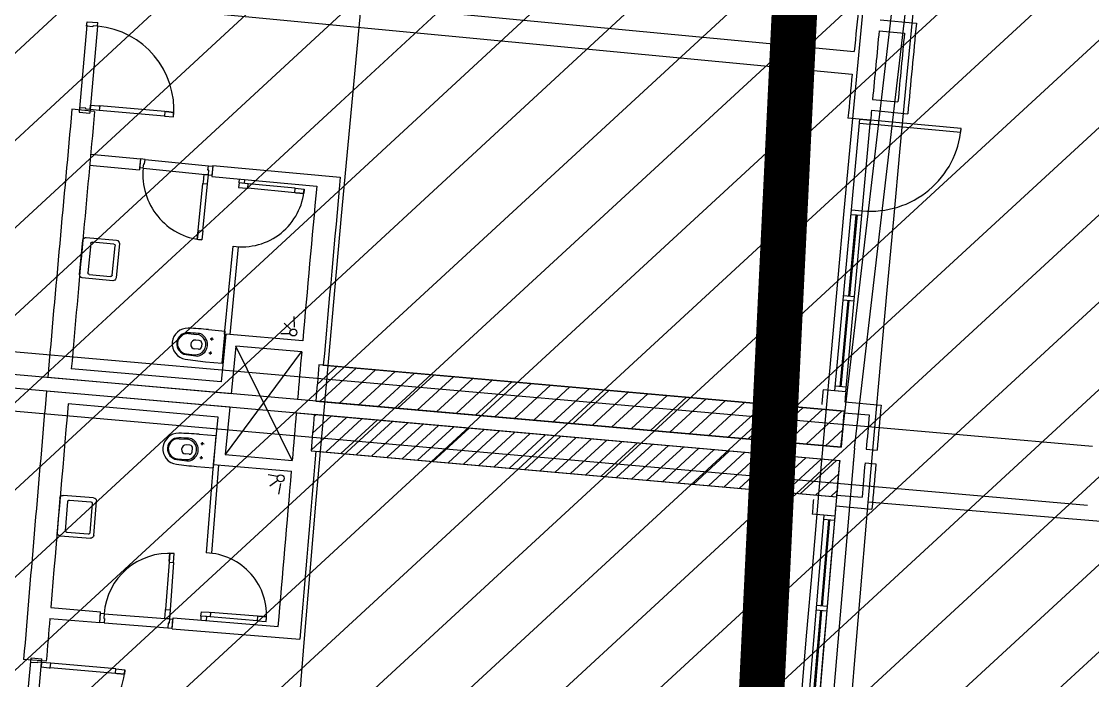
# Model space of a CAD drawing. Extents: x -678889171 to 586587, y -792238163 to 335485.
# Drawn here: x -678771950 to -678760169, y -791996453 to -791989199 of the extents above; entities that cross this region are included whole.
import ezdxf
from ezdxf.enums import TextEntityAlignment as Align

# ---------------------------------------------------------------- set-up
doc = ezdxf.new("R2010")
doc.units = 0
doc.header["$MEASUREMENT"] = 0
for name, color, linetype in [('A-FLOR-PATT', 252, 'Continuous'), ('A-SITE-PATT', 252, 'Continuous'), ('A-WALL', 252, 'Continuous')]:
    doc.layers.add(name, color=color, linetype=linetype)
for name, color, linetype, lineweight in [('BASEMENT3 LAYOUT$0$A-TABL-TEXT', 252, 'Continuous', 30), ('BASEMENT3 LAYOUT$0$HATCH11', 252, 'Continuous', 15), ('BASEMENT3 LAYOUT$0$HATCH2', 252, 'Continuous', 15), ('BASEMENT3 LAYOUT$0$HATCH7', 252, 'Continuous', 15)]:
    doc.layers.add(name, color=color, linetype=linetype, lineweight=lineweight)
doc.styles.add('Ground floor Towers$0$$Bas01-Rname$0$EN-SC', font='swissc.ttf')
doc.styles.add('Ground floor Towers$0$$Bas01-Rname$0$EN-SCL', font='swisscl.ttf')
doc.styles.add('Ground floor Towers$0$04-Ground Floor$0$V2-lower ground$0$LEVEL  FOR LICENSE LOWER GR$0$$LG- LEVEL$0$AR-SR', font='sarb.shx')

# ---------------------------------------------------------------- blocks, each defined once
blk = doc.blocks.new('A$C61C61320')
at = {"layer": 'BASEMENT3 LAYOUT$0$HATCH11'}
h = blk.add_hatch(dxfattribs=at)
h.set_pattern_fill('JIS_WOOD', color=256, scale=1000, style=0)
h.set_pattern_definition([(45, (-55979.95959305647, -92778.05480168064), (-499.9999991609842, 499.9999991609843), [])])
edge = h.paths.add_edge_path()
edge.add_line((-21467.74319023453, -134455.7384705361), (-52625.22989511769, -137297.8907696561))
edge.add_arc((469730.797268165, -78930.5305383486), 525606.8567419754, 175.7647423383216, 186.3757064635938, ccw=False)
edge.add_arc((-39265.1562679424, -44102.43736154633), 15691.08979022459, 0.9729785529091828, 165.2727067888424, ccw=False)
edge.add_arc((542230.0773749191, -76004.92878418005), 566720.1514529854, 176.7459500062832, 185.9199427217102)
at = {"layer": 'BASEMENT3 LAYOUT$0$HATCH2'}
h = blk.add_hatch(dxfattribs=at)
h.set_pattern_fill('JIS_WOOD', color=256, scale=1000, style=0)
h.set_pattern_definition([(45, (-845211.5632561638, -471074.8112416068), (-499.9999991609842, 499.9999991609843), [])])
edge = h.paths.add_edge_path()
edge.add_line((-87728.88771757309, -14436.92520058164), (11085.99286301623, -14077.61977391216))
edge.add_line((11085.9928630162, -14077.61977391216), (11086.00013759563, -61296.12011963065))
edge.add_line((11086.00013759569, -61296.12011963065), (-23868.16462742418, -60220.57708285929))
edge.add_line((-23868.16462742421, -60220.57708285929), (-23388.15647815715, -47455.2645226442))
edge.add_arc((-38984.06513334403, -44366.02445463254), 15898.9235792472, 348.7958745272753, 525.9866040010601)
edge.add_line((-54409.82303213701, -40516.12001080933), (-55179.78612954497, -49076.3717473704))
edge.add_line((-55179.78612954495, -49076.3717473704), (-87616.00626249687, -47227.09333388295))
edge.add_line((-87616.00626249681, -47227.09333388295), (-87728.88771757303, -14436.92520058164))
at = {"layer": 'BASEMENT3 LAYOUT$0$HATCH7'}
h = blk.add_hatch(dxfattribs=at)
h.set_pattern_fill('JIS_WOOD', color=256, scale=1000, style=0)
h.set_pattern_definition([(45, (-95575.72641586163, -175160.5677797335), (-499.9999991609842, 499.9999991609843), [])])
edge = h.paths.add_edge_path()
edge.add_line((-93671.42387769371, -154054.9431899884), (-93352.28011348587, -174711.9075518902))
edge.add_line((-93352.28011348587, -174711.9075518902), (-49398.28305342048, -174321.9428492732))
edge.add_arc((-49194.7644366367, -173977.2776182104), 400.2673467584944, 239.4389137010584, 436.7722825904112)
edge.add_line((-49103.17453308101, -173587.6300358392), (-49353.17453308101, -169321.0603725039))
edge.add_arc((765187.6152318742, -69570.4512780355), 820625.9088071947, 178.5717505264322, 186.9818142228341, ccw=False)
edge.add_line((-55183.34322072996, -49116.28952082794), (-86992.42594180122, -47875.38068783496))
edge.add_line((-86992.42594180116, -47875.38068783496), (-86999.8191618316, -136404.81269691))
edge.add_line((-86999.81916183163, -136404.81269691), (-87007.19406194473, -152784.6622732603))
edge.add_line((-87007.19406194473, -152784.6622732603), (-93671.42387769371, -154054.9431899884))
at = {"layer": 'BASEMENT3 LAYOUT$0$A-TABL-TEXT', "const_width": 500}
blk.add_lwpolyline([(-93352.28011348587, -174516.9252005816), (-47927.38834524783, -174323.9099120742, -0.04910831258971037), (-55178.17453308101, -49001.92520058164), (-88972.05165299936, -47526.12244615683)], format="xyb", dxfattribs=at)
blk = doc.blocks.new('2')
at = {"layer": 'BASEMENT3 LAYOUT$0$A-TABL-TEXT', "const_width": 500}
blk.add_lwpolyline([(24568.57618810749, 57680.4355040497), (69993.46795634553, 57873.45079255712, -0.04910831258971037), (62742.68176851235, 183195.4355040497), (28948.804648594, 184671.2382584745)], format="xyb", dxfattribs=at)
blk = doc.blocks.new('GR')
at = {"layer": 'A-FLOR-PATT'}
for p, q in [((33329.62193897789, 191745.0178004838), (33975, 200250)), ((33480, 191740), (34125, 200245)), ((25057.02436910965, 196550.3394093728), (33301.24392055778, 196101.6141758999)), ((33571.36432995694, 196462.3221076402), (33970.77780679718, 196440.6660255615)), ((25043.43721194346, 196300.7089041052), (33287.65676339159, 195851.9836706324)), ((33564.77956273651, 196342.5028746361), (33844.36895541032, 196327.3436194102)), ((24854.34033121206, 196047.5424456056), (24811.01415236193, 195128.5632063266)), ((24853.8693944855, 196037.5535408308), (24856.22407811866, 196087.4980647046)), ((24923.7917279088, 196034.2569837444), (24853.8693944855, 196037.5535408308)), ((24856.22407811866, 196087.4980647046), (24976.09093541581, 196081.8468239851)), ((24924.26266463543, 196044.2458885191), (24923.7917279088, 196034.2569837444)), ((24974.20718850928, 196041.891204886), (24924.26266463543, 196044.2458885191)), ((24974.20718850928, 196041.891204886), (24930.88100965916, 195122.9119656071)), ((24974.20718850928, 196041.891204886), (24976.09093541581, 196081.8468239851)), ((33523.63302110764, 195583.6175327616), (33803.22241378156, 195568.4582775357)), ((33517.22414360323, 195463.7887630684), (33916.63762044325, 195442.1326809897)), ((33239.60272881528, 192362.8576882508), (33391.47064027047, 195359.0112453086)), ((33511.31678255356, 195352.9365288486), (33261.63655184268, 195365.5924963624)), ((33359.44887109753, 192356.7829717926), (33511.31678255265, 195352.9365288504)), ((33391.47064027047, 195359.0112453086), (33511.31678255267, 195352.9365288505)), ((33511.3135588444, 195352.9366881963), (33509.3387947466, 195312.9854641005)), ((34510.09416765872, 195303.5675848768), (33511.3135588444, 195352.9366881963)), ((33389.42913426701, 195317.8070503148), (33509.27527654927, 195311.7323338567)), ((33509.3387947466, 195312.9854641005), (34508.11940356095, 195263.6163607809)), ((34508.11940356095, 195263.6163607809), (34510.09416765872, 195303.5675848768)), ((24979.9658011843, 195102.5699415038), (24730.39650907373, 195117.3473429775)), ((24811.48508908863, 195138.5521111014), (24809.13040545547, 195088.6075872275)), ((24809.13040545547, 195088.6075872275), (24928.99726275263, 195082.956346508)), ((24881.40742251193, 195135.255554015), (24811.48508908863, 195138.5521111014)), ((24880.9364857853, 195125.2666492402), (24881.40742251193, 195135.255554015)), ((24930.88100965916, 195122.9119656071), (24880.9364857853, 195125.2666492402)), ((24930.88100965916, 195122.9119656071), (24928.99726275263, 195082.956346508)), ((24930.88100965916, 195122.9119656071), (24933.23569329232, 195172.8564894809)), ((25030.77005740687, 195118.2025983407), (24930.88100965916, 195122.9119656071)), ((24933.23569329232, 195172.8564894809), (25020.13916483282, 195168.7593399592)), ((25020.13916483282, 195168.7593399592), (25033.12474104002, 195168.1471222146)), ((25033.12474104002, 195168.1471222146), (25030.77005740687, 195118.2025983407)), ((25749.97120119039, 195084.2951540232), (25030.77005740687, 195118.2025983407)), ((25752.32588482355, 195134.2396778971), (25033.12474104002, 195168.1471222146)), ((25752.32588482355, 195134.2396778971), (25749.97120119039, 195084.2951540232)), ((25749.97120119039, 195084.2951540232), (25849.8602489381, 195079.5857867569)), ((25852.21493257126, 195129.5303106308), (25752.32588482355, 195134.2396778971)), ((25852.21493257126, 195129.5303106308), (25765.31146103075, 195133.6274601525)), ((25765.31146103075, 195133.6274601525), (25852.21493257126, 195129.5303106308)), ((25849.8602489381, 195079.5857867569), (25852.21493257126, 195129.5303106308)), ((24955.60112482891, 194630.7450867764, -6.574195595121094e-08), (25505.20913383761, 194602.5729379634, -6.574195595121094e-08)), ((24949.47109895642, 194510.901760092, -6.574195595121094e-08), (25498.97882792717, 194482.7347514954, -6.574195595121094e-08)), ((25505.20913383761, 194602.5729379633, -6.574195595121094e-08), (25498.97882792717, 194482.7347514954, -6.574195595121094e-08)), ((25505.53143918108, 194602.5564170358, -1.314839119024219e-07), (25499.58917011627, 194502.7331259742, -1.314839119024219e-07)), ((25539.51848654088, 194500.3562183483, -1.314839119024219e-07), (25499.58917011627, 194502.7331259742, -1.314839119024219e-07)), ((25555.44308471185, 194599.5852825034, -1.314839119024219e-07), (25505.53143918108, 194602.5564170358, -1.314839119024219e-07)), ((25539.51848654088, 194500.3562183483, -1.314839119024219e-07), (25542.48962107328, 194550.2678638791, -1.314839119024219e-07)), ((25539.51848654088, 194500.3562183483, -1.314839119024219e-07), (26258.24618218384, 194457.5718810818, -1.314839119024219e-07)), ((25542.48962107328, 194550.2678638791, -1.314839119024219e-07), (25552.47195017944, 194549.6736369726, -1.314839119024219e-07)), ((25552.47195017944, 194549.6736369726, -1.314839119024219e-07), (25555.44308471185, 194599.5852825034, -1.314839119024219e-07)), ((25555.44308471183, 194599.5852825034, -1.314839119024219e-07), (26254.20612214248, 194557.9893990497, -1.314839119024219e-07)), ((26251.23498761008, 194508.077753519, -1.314839119024219e-07), (26254.20612214248, 194557.9893990497, -1.314839119024219e-07)), ((26261.21731671624, 194507.4835266125, -1.314839119024219e-07), (26251.23498761008, 194508.077753519, -1.314839119024219e-07)), ((26254.20612214248, 194557.9893990497, -1.314839119024219e-07), (26304.11776767325, 194555.0182645173, -1.314839119024219e-07)), ((26258.24618218383, 194457.5718810818, -1.314839119024219e-07), (26261.21731671624, 194507.4835266125, -1.314839119024219e-07)), ((26304.16043400764, 194561.6197958078, -6.574195595121094e-08), (26297.9301280972, 194441.7816093398, -6.574195595121094e-08)), ((26304.11776767325, 194555.0182645173, -1.314839119024219e-07), (26298.17549860845, 194455.1949734558, -1.314839119024219e-07)), ((26304.16043400764, 194561.6197958078, -6.574195595121094e-08), (27709.52940489454, 194489.5825199018, -6.574195595121094e-08)), ((26208.33453665307, 194460.5430156142, -1.314839119024219e-07), (26203.1647625667, 194373.6967523906, -1.314839119024219e-07)), ((26258.24618218384, 194457.5718810818, -1.314839119024219e-07), (26208.33453665307, 194460.5430156142, -1.314839119024219e-07)), ((26252.30391311903, 194357.7485900202, -1.314839119024219e-07), (26258.24618218384, 194457.5718810818, -1.314839119024219e-07)), ((26258.24618218383, 194457.5718810818, -1.314839119024219e-07), (26298.17549860845, 194455.1949734558, -1.314839119024219e-07)), ((26297.9301280972, 194441.7816093398, -6.574195595121094e-08), (27454.28581290604, 194382.5084111708, -6.574195595121094e-08)), ((26599.46622735496, 194383.2436716821), (26596.74233938679, 194333.3179224705)), ((26599.46622735494, 194383.2436716821), (26601.81015255769, 194426.2051382366)), ((26699.31772577808, 194377.7958957458), (26599.46622735496, 194383.2436716821)), ((26659.37712640906, 194379.9750061203), (26599.46622735494, 194383.2436716821)), ((26659.37712640906, 194379.9750061203), (26661.73180864365, 194423.1336367579)), ((26696.59383780991, 194327.8701465342), (26699.31772577808, 194377.7958957458)), ((27218.54551757823, 194349.4674608769), (26699.31772577808, 194377.7958957458)), ((26171.49246845129, 193841.6386110327, -1.314839119024219e-07), (26202.39226758827, 194360.7197245526, -1.314839119024219e-07)), ((26203.1647625667, 194373.6967523906, -1.314839119024219e-07), (26202.39226758827, 194360.7197245526, -1.314839119024219e-07)), ((26202.39226758827, 194360.7197245526, -1.314839119024219e-07), (26252.30391311903, 194357.7485900202, -1.314839119024219e-07)), ((26221.40411398205, 193838.6674765003, -1.314839119024219e-07), (26252.30391311903, 194357.7485900202, -1.314839119024219e-07)), ((26596.74233938679, 194333.3179224705), (26683.6131430149, 194328.578357406)), ((26683.6131430149, 194328.578357406), (26696.59383780991, 194327.8701465342)), ((27215.82162961006, 194299.5417116654), (26696.59383780991, 194327.8701465342)), ((27215.82162961006, 194299.5417116654), (27218.54551757823, 194349.4674608769)), ((27315.67312803316, 194294.0939357291), (27215.82162961006, 194299.5417116654)), ((27218.54551757823, 194349.4674608769), (27318.39701600133, 194344.0196849406)), ((27315.67312803316, 194294.0939357291), (27228.80232440506, 194298.8335007937)), ((27228.80232440506, 194298.8335007937), (27315.67312803316, 194294.0939357291)), ((27318.39701600133, 194344.0196849406), (27315.67312803316, 194294.0939357291)), ((33338.31687126138, 194310.3575003384), (33458.16301354358, 194304.2827838802)), ((33340.84800311898, 194360.293392956), (33460.69414540116, 194354.2186764979)), ((33392.11939677806, 194307.630378038), (33346.55902334039, 193408.7843108985)), ((33404.10401100623, 194307.0229063921), (33358.54363756843, 193408.1768392478)), ((26165.5501993865, 193741.8153199712, -1.314839119024219e-07), (26171.4924684513, 193841.6386110327, -1.314839119024219e-07)), ((26165.5501993865, 193741.8153199712, -1.314839119024219e-07), (26170.71997347287, 193828.6615831947, -1.314839119024219e-07)), ((26170.71997347287, 193828.6615831947, -1.314839119024219e-07), (26165.5501993865, 193741.8153199712, -1.314839119024219e-07)), ((26171.4924684513, 193841.6386110327, -1.314839119024219e-07), (26221.40411398206, 193838.6674765003, -1.314839119024219e-07)), ((26221.40411398206, 193838.6674765003, -1.314839119024219e-07), (26215.46184491726, 193738.8441854388, -1.314839119024219e-07)), ((36095, 191865), (-3245.017519932822, 193716.6168691274)), ((26215.46184491726, 193738.8441854388, -1.314839119024219e-07), (26165.5501993865, 193741.8153199712, -1.314839119024219e-07)), ((26508.38710517266, 192713.8675939565), (26561.31851403011, 193684.0397430673)), ((26568.29800422655, 192710.5989283946), (26621.22941308399, 193680.7710775055)), ((33410.07150865551, 193355.5008240754), (33290.2253663758, 193361.5755405826)), ((33412.60264053349, 193405.436716692), (33292.75649825378, 193411.5114331993)), ((33295.93638618866, 192410.0664585459), (33344.0278914828, 193358.8484182808)), ((33307.92100041663, 192409.4589868952), (33356.01250571079, 193358.2409466302)), ((33329.62193897789, 191745.0178004838), (4870, 193085)), ((36065, 191215), (-3277.776189932949, 193066.5320685544)), ((33323.23213061399, 191595.0832523274), (4870, 192935)), ((27228.03708732092, 192799.080662155), (27158.1652248976, 192862.2715352392)), ((27271.32571550028, 192819.5201859697), (27264.71898798958, 192936.9356418967)), ((26330.34078807517, 192756.2195472151), (26514.29906025682, 192745.9779408036)), ((26494.56551586893, 192391.5268338426), (26514.29906025682, 192745.9779408036)), ((27228.35462202677, 192746.7914182216), (27123.98101320678, 192740.9185287683)), ((26112.15858920161, 192702.5519794577), (26200.54577940255, 192698.1106516435)), ((26232.26570004049, 192633.5816712338), (26193.2400502547, 192635.7543669235)), ((26351.48383832683, 192654.8875817754), (26386.42972211172, 192652.9420210611)), ((26369.92956057642, 192671.3877433107), (26367.98399986212, 192636.4418595258)), ((26521.6664599223, 192713.109866458), (26492.04635847681, 192186.7667924747)), ((27369.92657299755, 192673.2121860625), (26521.6664599223, 192713.109866458)), ((26226.75142510167, 192534.5350520492), (26187.72577531588, 192536.7077477389)), ((26260.55169124385, 192601.9604330916), (26258.37266324383, 192562.8210432525)), ((26342.86778373493, 192500.1272392995), (26377.81366751982, 192498.1816785852)), ((26361.31350598452, 192516.6274008348), (26359.36794527022, 192481.6815170499)), ((27355.37541247547, 192553.7639332975), (26567.36986674116, 191389.5009308848)), ((26634.79638275216, 192587.656169163), (26605.17628949636, 192061.3132407083)), ((27308.34011759384, 191354.6495995591), (26634.79638275216, 192587.656169163)), ((27364.27394985436, 192553.3453930469), (26634.79638275216, 192587.656169163)), ((26099.73065642665, 192479.3232252748), (26188.06462078992, 192473.9258625634)), ((26310.60724368727, 192401.7684402541), (26494.56551586893, 192391.5268338426)), ((27548.11941019635, 192201.8440133621, -6.574195595121094e-08), (27753.8745344721, 192407.5991376379, -6.574195595121094e-08)), ((33351.91167631795, 192144.4328764755, -6.574195595121094e-08), (27558.35525841013, 192416.7905873483, -6.574195595121094e-08)), ((27585.96512314436, 192015.1833232834, -6.574195595121094e-08), (27968.30066786319, 192397.5188680023, -6.574195595121094e-08)), ((27606.73493530496, 192414.5162368283, -6.574195595121094e-08), (33351.91167631792, 192144.4328764755, -6.574195595121094e-08)), ((27800.38653753162, 192005.098334644, -6.574195595121094e-08), (28182.72680125429, 192387.4385983666, -6.574195595121094e-08)), ((28014.80795191886, 191995.0133460044, -6.574195595121094e-08), (28397.15293464542, 192377.358328731, -6.574195595121094e-08)), ((33361.98000297304, 192406.7188643602), (33242.13386069333, 192412.7935808674)), ((24589.23507183367, 192276.2626586566, -6.574195595121094e-08), (24589.21025169893, 192276.2638260343, -6.574195595121094e-08)), ((26492.04635847681, 192186.7667924747, -6.574195595121094e-08), (24838.95902273216, 192264.5172683234, -6.574195595121094e-08)), ((28229.2293663061, 191984.928357365, -6.574195595121094e-08), (28611.57906803652, 192367.2780590954, -6.574195595121094e-08)), ((28443.65078069334, 191974.8433687255, -6.574195595121094e-08), (28826.00520142764, 192357.1977894598, -6.574195595121094e-08)), ((28658.07219508057, 191964.758380086, -6.574195595121094e-08), (29040.43133481874, 192347.1175198242, -6.574195595121094e-08)), ((28872.49360946781, 191954.6733914465, -6.574195595121094e-08), (29254.85746820984, 192337.0372501885, -6.574195595121094e-08)), ((29086.91502385508, 191944.588402807, -6.574195595121094e-08), (29469.28360160097, 192326.9569805529, -6.574195595121094e-08)), ((29301.33643824229, 191934.5034141675, -6.574195595121094e-08), (29683.70973499207, 192316.8767109173, -6.574195595121094e-08)), ((29515.75785262955, 191924.418425528, -6.574195595121094e-08), (29898.13586838316, 192306.7964412817, -6.574195595121094e-08)), ((29730.17926701679, 191914.3334368886, -6.574195595121094e-08), (30112.56200177423, 192296.716171646, -6.574195595121094e-08)), ((29944.60068140403, 191904.2484482491, -6.574195595121094e-08), (30326.98813516536, 192286.6359020104, -6.574195595121094e-08)), ((30159.02209579128, 191894.1634596096, -6.574195595121094e-08), (30541.41426855647, 192276.5556323748, -6.574195595121094e-08)), ((30373.44351017851, 191884.0784709701, -6.574195595121094e-08), (30755.84040194759, 192266.4753627392, -6.574195595121094e-08)), ((33359.44564758893, 192356.7831351846), (33109.76541687781, 192369.4391026983)), ((33359.44887109504, 192356.7829717435), (33239.60272881528, 192362.8576882508)), ((26605.17628949636, 192061.3132407083, -6.574195595121094e-08), (24583.57246460269, 192156.3963352094, -6.574195595121094e-08)), ((30587.86492456577, 191873.9934823306, -6.574195595121094e-08), (30970.26653533868, 192256.3950931035, -6.574195595121094e-08)), ((30802.28633895298, 191863.9084936911, -6.574195595121094e-08), (31184.69266872978, 192246.3148234679, -6.574195595121094e-08)), ((31016.70775334025, 191853.8235050516, -6.574195595121094e-08), (31399.11880212091, 192236.2345538323, -6.574195595121094e-08)), ((31231.12916772747, 191843.7385164122, -6.574195595121094e-08), (31613.54493551199, 192226.1542841967, -6.574195595121094e-08)), ((31445.55058211472, 191833.6535277727, -6.574195595121094e-08), (31827.97106890311, 192216.074014561, -6.574195595121094e-08)), ((31659.97199650198, 191823.5685391332, -6.574195595121094e-08), (32042.39720229422, 192205.9937449254, -6.574195595121094e-08)), ((31874.39341088917, 191813.4835504937, -6.574195595121094e-08), (32256.82333568533, 192195.9134752898, -6.574195595121094e-08)), ((32088.81482527644, 191803.3985618542, -6.574195595121094e-08), (32471.24946907643, 192185.8332056542, -6.574195595121094e-08)), ((32303.23623966369, 191793.3135732147, -6.574195595121094e-08), (32685.67560246751, 192175.7529360185, -6.574195595121094e-08)), ((32517.65765405091, 191783.2285845752, -6.574195595121094e-08), (32900.10173585865, 192165.6726663829, -6.574195595121094e-08)), ((32732.07906843816, 191773.1435959357, -6.574195595121094e-08), (33114.52786924974, 192155.5923967473, -6.574195595121094e-08)), ((32946.50048282536, 191763.0586072962, -6.574195595121094e-08), (33328.95400264088, 192145.5121271117, -6.574195595121094e-08)), ((33351.91167631792, 192144.4328764755, -6.574195595121094e-08), (33333.11905270943, 191744.8745746973, -6.574195595121094e-08)), ((33354.11121745198, 192245.8517202081), (33753.66970411083, 192227.0590879007)), ((33333.11905270943, 191744.8745746973, -6.574195595121094e-08), (27338.04407366482, 192026.8439070433, -6.574195595121094e-08)), ((33348.37045752571, 192125.9890725552), (33628.0613500441, 192112.8342322044)), ((26598.15483423792, 191912.0209916957, -6.574195595121094e-08), (24576.55065212469, 192007.0964908894, -6.574195595121094e-08)), ((26596.827211435, 191912.9518510678), (26567.36986674116, 191389.5009308848)), ((27539.34033300428, 192017.3762403255, -6.574195595121094e-08), (33332.93576777846, 191744.8831952283, -6.574195595121094e-08)), ((33160.92189721263, 191752.9736186567, -6.574195595121094e-08), (33339.71360970181, 191931.7653311459, -6.574195595121094e-08)), ((24570.93813551814, 191887.2278115993, -6.574195595121094e-08), (24570.91331537902, 191887.2289788837, -6.574195595121094e-08)), ((26473.74975839007, 191797.7390944129, -6.574195595121094e-08), (24820.66213054313, 191875.4833594965, -6.574195595121094e-08)), ((26470.16343272586, 191797.9117296819), (26440.75464070906, 191275.3235805242)), ((33326.09878628566, 191595.6076030376, -6.574195595121094e-08), (27331.0227479049, 191877.5544114663, -6.574195595121094e-08)), ((27510.27872590855, 191476.789906693), (27884.9772215866, 191851.500757099)), ((27518.99553162672, 191662.2866095268), (27716.14399551734, 191859.4415738856)), ((27527.71233734491, 191847.7833123606), (27547.31076944803, 191867.3823906721)), ((33322.27530068401, 191595.7656122947), (27528.67986590983, 191868.2586573919)), ((27671.36845323161, 191461.1053358381), (28053.81044765591, 191843.5599403125)), ((27840.20167930087, 191453.1645190516), (28222.64367372519, 191835.619123526)), ((28009.03490537018, 191445.2237022651), (28391.47689979445, 191827.6783067394)), ((28177.86813143938, 191437.2828854784), (28560.31012586373, 191819.7374899529)), ((28346.70135750869, 191429.342068692), (28729.14335193302, 191811.7966731663)), ((28515.534583578, 191421.4012519054), (28897.97657800233, 191803.8558563798)), ((28684.36780964729, 191413.4604351189), (29066.80980407164, 191795.9150395933)), ((28853.20103571654, 191405.5196183323), (29235.64303014087, 191787.9742228067)), ((29022.03426178583, 191397.5788015458), (29404.47625621015, 191780.0334060202)), ((29190.86748785511, 191389.6379847593), (29573.30948227944, 191772.0925892337)), ((29359.70071392442, 191381.6971679727), (29742.14270834875, 191764.1517724471)), ((29528.53393999368, 191373.7563511862), (29910.97593441803, 191756.2109556606)), ((29697.36716606299, 191365.8155343997), (30079.80916048726, 191748.2701388741)), ((29866.20039213228, 191357.8747176132), (30248.64238655657, 191740.3293220875)), ((30035.03361820156, 191349.9339008266), (30417.47561262583, 191732.388505301)), ((30203.86684427084, 191341.9930840401), (30586.30883869517, 191724.4476885145)), ((30372.70007034013, 191334.0522672536), (30755.14206476446, 191716.506871728)), ((30541.53329640938, 191326.1114504671), (30923.97529083371, 191708.5660549414)), ((30710.36652247867, 191318.1706336805), (31092.80851690297, 191700.6252381549)), ((30879.19974854798, 191310.229816894), (31261.64174297231, 191692.6844213684)), ((31048.03297461726, 191302.2890001074), (31430.47496904156, 191684.7436045818)), ((31216.86620068655, 191294.3481833209), (31599.30819511088, 191676.8027877953)), ((31385.69942675575, 191286.4073665343), (31768.1414211801, 191668.8619710087)), ((33610.04049014393, 191733.2617399843), (33729.90798190783, 191727.6239528429)), ((26272.9324358443, 191600.7155834071), (26457.03991520117, 191593.6464638856)), ((26457.03991520117, 191593.6464638856), (26443.41912386655, 191238.9078642894)), ((31554.53265282509, 191278.4665497478), (31936.97464724944, 191660.9211542222)), ((31723.3658788944, 191270.5257329613), (32105.80787331876, 191652.9803374357)), ((31892.19910496366, 191262.5849161747), (32274.64109938795, 191645.0395206491)), ((32061.03233103297, 191254.6440993882), (32443.47432545727, 191637.0987038626)), ((32229.86555710225, 191246.7032826017), (32612.30755152658, 191629.1578870761)), ((32398.69878317148, 191238.7624658151), (32781.14077759584, 191621.2170702895)), ((32567.53200924082, 191230.8216490286), (32949.97400366518, 191613.276253503)), ((32736.36523531005, 191222.8808322421), (33118.8072297344, 191605.3354367165)), ((32905.19846137936, 191214.9400154556), (33287.64045580366, 191597.39461993)), ((33307.3076638458, 191196.049230657, -6.574195595121094e-08), (33326.09878628566, 191595.6076030376, -6.574195595121094e-08)), ((33470, 191590), (33475, 191590)), ((33602.99325627252, 191583.4273764532), (33722.86074928343, 191577.7895892531)), ((26055.70774363842, 191543.2950920268), (26144.15835870148, 191540.3779908392)), ((26176.98587941397, 191476.4053673049), (26137.92857621627, 191477.9050388309)), ((26204.3086941394, 191406.1052691864), (26205.81273645016, 191445.2764046911)), ((26295.81904599032, 191499.7631249435), (26330.79327411951, 191498.4202300232)), ((26312.63471259476, 191481.6045634188), (26313.97760751507, 191516.578791548)), ((27510.06877743502, 191468.6919572889), (33303.66596856239, 191196.1988317645)), ((27562.14233266702, 191466.3751902631, -6.574195595121094e-08), (33307.3076638458, 191196.049230657, -6.574195595121094e-08)), ((33074.03168744862, 191206.999198669), (33315.34175325447, 191448.3172210592)), ((26047.12954421712, 191319.8852786752), (26135.54342092166, 191316.0113671577)), ((26173.17973152554, 191377.2784121502), (26134.12242832783, 191378.7780836761)), ((26289.87193991464, 191344.8772575143), (26324.84616804384, 191343.5343625939)), ((26306.68760651908, 191326.7186959895), (26308.0305014394, 191361.6929241187)), ((26567.36986674116, 191389.5009308848), (27308.34011759408, 191354.6495995591)), ((26259.31164450969, 191245.976983811), (26443.41912386655, 191238.9078642894)), ((26440.54700172398, 191271.431340456), (26402.18865352295, 190300.5737967982)), ((26440.75464070906, 191275.3235805242), (27302.80597430927, 191234.7772338761)), ((26500.50022584724, 191269.0626029809), (26462.14187764622, 190298.205059323)), ((33242.86491351796, 191199.0583818825), (33306.62494753618, 191262.8205182253)), ((33305.61723870516, 191216.9939338001), (33585.30813122366, 191203.8390934493)), ((27154.24636559537, 191171.0798504875), (27050.88468447274, 191186.7228656747)), ((27149.0225931544, 191119.0512231666), (27073.52833924029, 191062.6971529888)), ((27190.20177331328, 191094.6390420911), (27172.60410872123, 190978.361957763)), ((33300.08242443693, 191097.1215998032), (33699.6382409357, 191078.3290930828)), ((113795, 187765), (33653.03965827078, 191153.1554926011)), ((33175.08100243106, 190991.0479850235), (33045.06741714726, 187993.8665644816)), ((33294.9661232346, 190985.8472872013), (33045.20022732288, 190996.68187815)), ((33294.96825925268, 190985.8474416122), (33164.95467396882, 187988.6660210702)), ((33294.96825925481, 190985.8474416613), (33175.08100243106, 190991.0479850235)), ((33292.80136618716, 190935.8944179846), (33172.91410936347, 190941.0949613469)), ((33226.73509240994, 190938.7602815524), (33185.56412373674, 189989.6528317141)), ((33238.72381809232, 190938.2402272161), (33197.55284941912, 189989.1327773778)), ((26002.74476934947, 190280.19833217, -1.314839119024219e-07), (25999.29183132313, 190180.2579638548, -1.314839119024219e-07)), ((26002.74476934947, 190280.19833217, -1.314839119024219e-07), (25999.74071326655, 190193.2502117358, -1.314839119024219e-07)), ((25999.74071326655, 190193.2502117358, -1.314839119024219e-07), (26002.74476934947, 190280.19833217, -1.314839119024219e-07)), ((26052.71495350707, 190278.4718631568, -1.314839119024219e-07), (26002.74476934947, 190280.19833217, -1.314839119024219e-07)), ((26049.26201548073, 190178.5314948416, -1.314839119024219e-07), (26052.71495350707, 190278.4718631568, -1.314839119024219e-07)), ((25999.29183132312, 190180.2579638548, -1.314839119024219e-07), (25981.33655358618, 189660.5680486157, -1.314839119024219e-07)), ((25999.29183132313, 190180.2579638548, -1.314839119024219e-07), (26049.26201548073, 190178.5314948416, -1.314839119024219e-07)), ((26049.26201548072, 190178.5314948416, -1.314839119024219e-07), (26031.30673774378, 189658.8415796026, -1.314839119024219e-07)), ((33249.46350483476, 189936.833944453), (33129.57624801107, 189942.0344878153)), ((33251.63039790242, 189986.7869681295), (33131.74314107873, 189991.9875114918)), ((33144.39315506257, 189040.5453818537), (33183.39723064868, 189939.6998080384)), ((33156.3818807447, 189040.0253275126), (33195.38595633112, 189939.1797537022)), ((24719.85057797532, 189628.6426364548, -6.574195595121094e-08), (25269.57631232269, 189605.1109223627, -6.574195595121094e-08)), ((25264.53162928441, 189485.2169741389, -6.574195595121094e-08), (25269.57631232269, 189605.1109223627, -6.574195595121094e-08)), ((25264.85406249559, 189485.2031719724, -1.314839119024219e-07), (25268.30700052192, 189585.1435402875, -1.314839119024219e-07)), ((25308.283147848, 189583.762365077, -1.314839119024219e-07), (25268.30700052192, 189585.1435402875, -1.314839119024219e-07)), ((25308.283147848, 189583.762365077, -1.314839119024219e-07), (25306.55667883483, 189533.7921809194, -1.314839119024219e-07)), ((25308.283147848, 189583.762365077, -1.314839119024219e-07), (26027.85379971745, 189558.9012112874, -1.314839119024219e-07)), ((25977.88361555985, 189560.6276803005, -1.314839119024219e-07), (25980.88767164276, 189647.5758007348, -1.314839119024219e-07)), ((26027.85379971745, 189558.9012112874, -1.314839119024219e-07), (25977.88361555985, 189560.6276803005, -1.314839119024219e-07)), ((25980.88767164276, 189647.5758007348, -1.314839119024219e-07), (25981.33655358618, 189660.5680486157, -1.314839119024219e-07)), ((25981.33655358618, 189660.5680486157, -1.314839119024219e-07), (26031.30673774378, 189658.8415796026, -1.314839119024219e-07)), ((26027.85379971744, 189558.9012112874, -1.314839119024219e-07), (26026.12733070428, 189508.9310271298, -1.314839119024219e-07)), ((26031.30673774378, 189658.8415796026, -1.314839119024219e-07), (26027.85379971745, 189558.9012112874, -1.314839119024219e-07)), ((26027.85379971744, 189558.9012112874, -1.314839119024219e-07), (26067.82994704353, 189557.5200360768, -1.314839119024219e-07)), ((26063.7998962047, 189451.0032723511, -6.574195595121094e-08), (26068.84457924299, 189570.897220575, -6.574195595121094e-08)), ((26064.3770090172, 189457.5796677617, -1.314839119024219e-07), (26067.82994704353, 189557.5200360768, -1.314839119024219e-07)), ((26068.84457924299, 189570.897220575, -6.574195595121094e-08), (27225.65902330723, 189521.3782967654, -6.574195595121094e-08)), ((26374.54375794218, 189600.8759037253), (26372.84516156952, 189557.8840863151)), ((26374.5437579422, 189600.8759037254), (26376.51770583818, 189650.8369238281)), ((26474.4657981476, 189596.9280079334), (26374.5437579422, 189600.8759037254)), ((26434.49698206567, 189598.5071662501), (26374.54375794218, 189600.8759037253)), ((26376.51770583818, 189650.8369238281), (26463.44988081689, 189647.4022544891)), ((26434.49698206567, 189598.5071662501), (26432.79059028418, 189555.318045467)), ((26463.44988081689, 189647.4022544891), (26476.43974604359, 189646.8890280361)), ((26476.43974604359, 189646.8890280361), (26474.4657981476, 189596.9280079334)), ((26994.06040721563, 189576.3989498152), (26474.4657981476, 189596.9280079334)), ((26996.03435511161, 189626.3599699179), (26476.43974604359, 189646.8890280361)), ((26996.03435511161, 189626.3599699179), (26994.06040721563, 189576.3989498152)), ((26994.06040721563, 189576.3989498152), (27093.98244742102, 189572.4510540232)), ((27095.956395317, 189622.4120741259), (26996.03435511161, 189626.3599699179)), ((27095.956395317, 189622.4120741259), (27009.02422033829, 189625.8467434649)), ((27009.02422033829, 189625.8467434649), (27095.956395317, 189622.4120741259)), ((27093.98244742102, 189572.4510540232), (27095.956395317, 189622.4120741259)), ((24714.70557511513, 189508.7529825493, -6.574195595121094e-08), (25264.5316292844, 189485.2169741388, -6.574195595121094e-08)), ((25314.82424665319, 189483.4767029592, -1.314839119024219e-07), (25264.85406249559, 189485.2031719724, -1.314839119024219e-07)), ((25306.55667883483, 189533.7921809194, -1.314839119024219e-07), (25316.55071566635, 189533.4468871168, -1.314839119024219e-07)), ((25316.55071566635, 189533.4468871168, -1.314839119024219e-07), (25314.82424665319, 189483.4767029592, -1.314839119024219e-07)), ((25314.82424665318, 189483.4767029592, -1.314839119024219e-07), (26014.40682485958, 189459.3061367748, -1.314839119024219e-07)), ((26016.13329387275, 189509.2763209324, -1.314839119024219e-07), (26014.40682485958, 189459.3061367748, -1.314839119024219e-07)), ((26014.40682485958, 189459.3061367748, -1.314839119024219e-07), (26064.3770090172, 189457.5796677617, -1.314839119024219e-07)), ((26026.12733070428, 189508.9310271298, -1.314839119024219e-07), (26016.13329387275, 189509.2763209324, -1.314839119024219e-07)), ((26063.7998962047, 189451.0032723511, -6.574195595121094e-08), (27469.72641701427, 189390.8207870588, -6.574195595121094e-08)), ((24694.67928726423, 189036.7240864134), (24444.82469705086, 189045.4353956257)), ((24480.91737094305, 188107.7135184731), (24524.03380765158, 189026.7026222632)), ((24523.5651507309, 189016.7136102655), (24525.90843533462, 189066.6586702541)), ((24593.48823471483, 189013.4330118203), (24523.5651507309, 189016.7136102655)), ((24525.90843533462, 189066.6586702541), (24645.77657930715, 189061.0347872051)), ((24593.95689163558, 189023.422023818), (24593.48823471483, 189013.4330118203)), ((24643.90195162417, 189021.0787392143), (24593.95689163558, 189023.422023818)), ((24600.78551491565, 188102.0896354241), (24643.90195162417, 189021.0787392143)), ((24643.90195162417, 189021.0787392143), (24641.55866702045, 188971.1336792257)), ((24641.55866702045, 188971.1336792257), (24728.4630714006, 188967.0563640152)), ((24643.90195162417, 189021.0787392143), (24645.77657930715, 189061.0347872051)), ((24743.79207160136, 189016.3921700068), (24643.90195162417, 189021.0787392143)), ((24728.4630714006, 188967.0563640152), (24741.44878699764, 188966.4471100182)), ((24741.44878699764, 188966.4471100182), (24743.79207160136, 189016.3921700068)), ((25460.65765083341, 188932.7038117246), (24741.44878699764, 188966.4471100182)), ((25463.00093543713, 188982.6488717132), (24743.79207160136, 189016.3921700068)), ((25460.65765083341, 188932.7038117246), (25463.00093543713, 188982.6488717132)), ((25463.00093543713, 188982.6488717132), (25562.89105541432, 188977.9623025058)), ((25562.89105541432, 188977.9623025058), (25560.54777081059, 188928.0172425171)), ((25560.54777081059, 188928.0172425171), (25460.65765083341, 188932.7038117246)), ((25560.54777081059, 188928.0172425171), (25473.64336643044, 188932.0945577276)), ((25473.64336643044, 188932.0945577276), (25560.54777081059, 188928.0172425171))]:
    blk.add_line(p, q, dxfattribs=at)
at = {"layer": 'A-FLOR-PATT', "extrusion": (-4.223801244190081e-17, 2.380295101878001e-18, -1)}
for p, q in [((24887.70947079547, 193304.8740286331), (24909.08929419238, 193684.2560833055)), ((24944.450636375, 193715.844515477), (25279.19950814475, 193696.9799654209)), ((24996.78361415968, 193651.3297973098), (24978.54788243875, 193327.7392212655)), ((25248.78849548975, 193653.9188283562), (25014.46428525087, 193667.1240133954)), ((25246.34697985463, 193312.6475812206), (25264.58271157555, 193636.2381572649)), ((25310.78794031614, 193661.6186232382), (25289.40811691922, 193282.2365685658)), ((25254.04677473661, 193250.6481363943), (24919.29790296685, 193269.5126864504)), ((24994.34209852444, 193310.0585501742), (25228.66630876332, 193296.853365135))]:
    blk.add_line(p, q, dxfattribs=at)
at = {"layer": 'A-FLOR-PATT', "extrusion": (-4.227497027454443e-17, 1.594486782816326e-18, -1)}
for p, q in [((25141.36368632183, 190854.747133557), (24806.32191268285, 190867.3839178324)), ((24771.55405689141, 190835.1434188959), (24757.23236804589, 190455.4294087718)), ((24847.62990637257, 190479.9797474347), (24859.84546450549, 190803.8534619526)), ((24877.22939240118, 190819.9737114208), (25111.75863394851, 190811.127962428)), ((25127.87888341676, 190793.7440345323), (25115.66332528379, 190469.8703200144)), ((25159.28249641269, 190440.2652676413), (25173.60418525821, 190819.9792777654)), ((24789.47286698222, 190420.6615529802), (25124.5146406212, 190408.0247687048)), ((25098.27939738805, 190453.7500705464), (24863.75015584071, 190462.5958195392))]:
    blk.add_line(p, q, dxfattribs=at)
at = {"layer": 'A-FLOR-PATT'}
for centre, radius in [((27262.88654657318, 192762.0420485197), 38.24641586430791), ((26368.95678021927, 192653.9148014183), 7.5), ((26360.34072562737, 192499.1544589423), 7.5), ((26313.30616005492, 191499.0916774834), 7.5), ((26307.35905397924, 191344.2058100541), 7.5), ((27187.19450261393, 191152.6555240582), 38.24641586430791)]:
    blk.add_circle(centre, radius, dxfattribs=at)
for centre, radius, start, end in [((632160.654919429, 163506.251165366), 613595.8226879981, 171.0737824436527, 189.9862451256833), ((632160.654919429, 163506.251165366), 605195.8226879981, 171.0737824436527, 190.1263033448895), ((632160.6549194276, 163506.2511653661), 599695.8226879967, 171.0616030214717, 190.2201678661017), ((632160.6549194327, 163506.2511653659), 599145.8226880017, 171.0631954506245, 190.2296506374575), ((49526.59955092936, 196905.9360870057), 16105.24608071568, 356.629771538797, 162.8497907589046), ((49526.59955092927, 196905.9360870057), 16105.24608071568, 356.629771538693, 162.8497907594026), ((49526.59955092936, 196905.9360870057), 15755.24608071568, 356.629771538797, 167.8129631575567), ((49526.59955092936, 196905.9360870057), 15555.24608071568, 356.629771538797, 160.8095075808868), ((49526.59955092927, 196905.9360870057), 15555.24608071568, 356.629771538693, 160.8095075811821), ((632160.6549194291, 163506.251165366), 599745.8226879981, 176.8344507492691, 176.8845395281156), ((632160.6549194291, 163506.251165366), 599095.8226879981, 176.8486598566536, 176.9442969550855), ((632160.6549194291, 163506.251165366), 599495.8226879981, 176.8601605586904, 176.9327962530488), ((632160.6549194291, 163506.251165366), 599215.8226879981, 176.8601435881796, 176.9328132235595), ((24930.88100965916, 195122.9119656071), 919.9999999997044, 357.3007329423905, 87.30073294152824), ((632160.6549194291, 163506.251165366), 599745.8226879981, 176.9084172836237, 176.9549343520279), ((632160.6549194291, 163506.251165366), 599495.8226879981, 176.944265049235, 176.9548745932282), ((33511.31356531445, 195352.9366878765), 999.9999999999949, 267.1702084838644, 357.1702084851547), ((631655.199095778, 163537.7811679711), 607745.8226879981, 177.0214668505515, 177.3009564035765), ((631655.199095778, 163537.7811679711), 607495.8226879981, 177.0216356143261, 177.2896360861925), ((26258.24618218384, 194457.5718810818, -1.314839119024219e-07), 719.9999999997038, 176.593323747903, 266.5933237483068), ((632160.6549194291, 163506.251165366), 605494.6860217879, 177.0770206389801, 177.2389624356406), ((632160.6549194291, 163506.251165366), 605244.6860217879, 177.0656654714694, 177.262343597714), ((26631.7278958692, 194367.7706184401, -3.542665253086035e-08), 687.0797532929839, 264.1599745992493, 358.0190081180515), ((26106.54843982633, 192590.9039857416), 171.4999999999973, 90.02158865413152, 263.6052738988618), ((26107.99099215409, 188762.4042575129), 4000.000000000573, 86.81343127648044, 90.02158865411499), ((26106.54843982635, 192590.9039857416), 120.5, 90.0215886572502, 263.6052738958447), ((26106.54843982635, 192590.9039857416), 111.7888557810301, 87.12338981455369, 266.5034727384843), ((26107.99099215523, 188762.4042575135), 3949, 88.43775331381642, 90.0215886572502), ((26190.48291278529, 192586.2310573312), 49.59999999999997, 86.81343127648493, 266.8134312764849), ((26194.911603111, 192585.9844965069), 112.2676204798005, 266.5034727384843, 87.12338981455369), ((26212.92616336884, 192609.9735694093), 100, 53.09533438279115, 88.43775331381642), ((26230.59807657109, 192603.628056561), 30, 356.813431277329, 86.81343127648493), ((26194.911603111, 192585.9844965069), 130, 300.5315281707719, 53.09533438279115), ((26228.41904857108, 192564.488666722), 30, 266.8134312764849, 356.813431277329), ((632160.6549194291, 163506.251165366), 605494.6860217879, 177.2503176098413, 177.300200152645), ((26532.95703960702, 196395.5837299564), 4000.000000000644, 263.6052738988651, 266.8134312764996), ((26532.95703960721, 196395.5837299557), 3949, 263.6052738958447, 265.1891092325432), ((26210.15197556287, 192560.1440041059), 100, 265.1891092325432, 300.5315281707719), ((360284.8138302702, 176376.5167913527, -6.574195595121094e-08), 333112.8736888177, 177.2399880211343, 177.3087655382934), ((632160.6549194291, 163506.251165366), 599745.8226879981, 177.2415349605498, 177.2570769284453), ((632160.6549194291, 163506.251165366), 599495.8226879981, 177.2415947193496, 177.2522090492245), ((631654.4710014216, 163522.3002113941), 607495.8226879981, 177.2994931124455, 177.2995745949108), ((631655.199095778, 163537.7811679711), 607495.8226879981, 177.3008208479874, 177.3009538491194), ((632163.2415668449, 163504.7177623538, -6.574195595121094e-08), 599495.8232440653, 177.2617663810341, 177.2999956958972), ((632160.6549194291, 163506.251165366), 599095.8226879981, 177.2521723574922, 177.299990909581), ((632160.6549194291, 163506.251165366), 599495.8226879981, 177.2636778465535, 177.2999956954569), ((632160.6549194291, 163506.251165366), 599215.8226879981, 177.2636575265981, 177.2999923460146), ((631654.4710014216, 163522.3002113941), 607745.8226879981, 177.3135862454233, 177.5930757977838), ((631654.4710014216, 163522.3002113941), 607495.8226879981, 177.3135887995429, 177.3137218008885), ((631655.199095778, 163537.7811679711), 607495.8226879981, 177.3149680513566, 177.3150495346208), ((631654.4710014216, 163522.3002113941), 607495.8226879981, 177.3249065623773, 177.5370299622889), ((632160.6549194268, 163506.2511653167), 605494.6860217879, 177.3143424958845, 177.363869302783), ((632159.6283877182, 163505.4345410525), 605295.8232981921, 177.3142630029382, 177.3521259876846), ((632160.654919429, 163506.251165366), 599345.8226879981, 177.29999390148, 189.341260597947), ((26052.02295069143, 191431.5669819659), 171.4999999999884, 91.00926874861798, 264.59295399335), ((26052.02295069145, 191431.5669819659), 120.5, 91.00926875156192, 264.5929539903504), ((26119.4587306653, 187603.6609400699), 4000.000000000613, 87.80111137098079, 91.00926874861528), ((26119.45873066553, 187603.6609400705), 3949, 89.42543341489844, 91.00926875156192), ((26158.05615878864, 191452.4674094246), 100, 54.08301447681608, 89.42543341489844), ((632160.654919429, 163506.251165366), 599495.8226879981, 177.314475104929, 183.8702510494927), ((632159.6297501146, 163505.4344777573), 599495.824662058, 177.3143316873883, 177.3525609885962), ((632160.6549194291, 163506.251165366), 599495.8226879981, 177.3143316868419, 177.3506495357453), ((632160.6549194291, 163506.251165366), 599215.8226879981, 177.3143350362841, 177.3506698557007), ((632160.6549194291, 163506.251165366), 599095.8226879981, 177.3143364731834, 177.362155223908), ((26052.02295069145, 191431.5669819659), 111.7888557810301, 88.11106990904635, 267.4911528329799), ((26136.02550227205, 191428.3415612534), 49.59999999999997, 87.80111137091038, 267.8011113709103), ((26140.45778467527, 191428.1713762388), 112.2676204798005, 267.4911528329799, 88.11106990904635), ((26175.83482662513, 191446.4274574799), 30, 357.8011113711107, 87.80111137091038), ((26140.45778467527, 191428.1713762388), 130, 301.5192082651469, 54.08301447681608), ((632160.6549194268, 163506.2511653167), 605244.6860217879, 177.3521990487202, 177.5488771765572), ((26156.14131609818, 191402.5974277344), 100, 266.1767893337351, 301.5192082651469), ((26174.33078431438, 191407.2563219752), 30, 267.8011113709103, 357.8011113711107), ((26412.78534968722, 195243.0316271484), 4000.000000000643, 264.5929539933675, 267.8011113710019), ((26412.78534968846, 195243.0316271476), 3949, 264.5929539903504, 266.1767893337351), ((632160.6549194268, 163506.2511653167), 605494.6860217879, 177.3752244769837, 177.5375220083948), ((632160.6549194291, 163506.251165366), 599745.8226879981, 177.3573187522224, 177.3728241779924), ((632160.6549194291, 163506.251165366), 599495.8226879981, 177.3621183330743, 177.3727644191927), ((26027.85379971745, 189558.9012112874, -1.314839119024219e-07), 719.9999999997044, 88.02121889919682, 178.0212188989957), ((26408.11525060688, 189613.2527172175, -3.542665253086035e-08), 687.0797532929839, 356.5955345292985, 90.45456804776892), ((631654.4710014216, 163522.3002113941), 607495.8226879981, 177.548347725039, 177.5929070319297), ((24643.90195162417, 189021.0787392143), 919.9999999997029, 267.3138097059228, 357.3138097061017)]:
    blk.add_arc(centre, radius, start, end, dxfattribs=at)
at = {"layer": 'A-FLOR-PATT', "extrusion": (-4.223801244190081e-17, 2.380295101878001e-18, -1)}
for centre, radius, start, end in [((-24942.56418136926, 193682.3696282998), 33.52799999999999, 3.225453960400749, 93.22545396040076), ((-25277.31305313914, 193663.5050782438), 33.52799999999999, 93.22545396040076, 183.2254539604007), ((-25013.52105774812, 193650.386569807), 16.764, 3.225453960400749, 93.22545396040076), ((-25247.845267987, 193637.1813847678), 16.764, 93.22545396040076, 183.2254539604007), ((-24995.28532602719, 193326.7959937627), 16.764, 273.2254539604008, 3.225453960400749), ((-24921.18435797247, 193302.9875736275), 33.52799999999999, 273.2254539604008, 3.225453960400749), ((-25229.60953626607, 193313.5908087235), 16.764, 183.2254539604007, 273.2254539604008), ((-25255.93322974222, 193284.1230235714), 33.52799999999999, 183.2254539604007, 273.2254539604008)]:
    blk.add_arc(centre, radius, start, end, dxfattribs=at)
at = {"layer": 'A-FLOR-PATT', "extrusion": (-4.227497027454443e-17, 1.594486782816326e-18, -1)}
for centre, radius, start, end in [((-24805.0582342553, 190833.8797404683), 33.52800000000002, 2.160003391470366, 92.16000339159606), ((-25140.10000789427, 190821.2429561929), 33.52800000000002, 92.16000339159606, 182.1600033914704), ((-24876.5975531874, 190803.2216227389), 16.76400000000001, 2.160003391470366, 92.16000339159606), ((-25111.12679473474, 190794.3758737461), 16.76400000000001, 92.16000339159606, 182.1600033914704), ((-24790.73654540977, 190454.1657303442), 33.52800000000002, 272.160003391596, 2.160003391470366), ((-24864.38199505449, 190479.347908221), 16.76400000000001, 272.160003391596, 2.160003391470366), ((-25098.91123660182, 190470.5021592282), 16.76400000000001, 182.1600033914704, 272.160003391596), ((-25125.77831904875, 190441.5289460688), 33.52800000000002, 182.1600033914704, 272.160003391596)]:
    blk.add_arc(centre, radius, start, end, dxfattribs=at)
at = {"layer": 'A-FLOR-PATT', "style": 'Ground floor Towers$0$04-Ground Floor$0$V2-lower ground$0$LEVEL  FOR LICENSE LOWER GR$0$$LG- LEVEL$0$AR-SR', "flags": 12}
for tag, p in [('L', (30296.07288644527, 72859.53473235783)), ('P', (30237.50458115668, 72203.99769414036))]:
    blk.add_attdef(tag, text='', height=500, dxfattribs=at).set_placement(p, align=Align.RIGHT)
at = {"layer": 'A-FLOR-PATT'}
for tag, p, height, style in [('N', (85492.25876324323, 56633.4995742733), 250, 'Ground floor Towers$0$$Bas01-Rname$0$EN-SC'), ('N', (89389.48149106537, 56633.4995742733), 250, 'Ground floor Towers$0$$Bas01-Rname$0$EN-SC'), ('N', (94597.61363499537, 56633.4995742733), 250, 'Ground floor Towers$0$$Bas01-Rname$0$EN-SC'), ('AN', (85922.66280553787, 56313.08159666645), 200, 'Ground floor Towers$0$$Bas01-Rname$0$EN-SCL'), ('AN', (89819.88553336001, 56313.08159666645), 200, 'Ground floor Towers$0$$Bas01-Rname$0$EN-SCL'), ('AN', (95028.01767729002, 56313.08159666645), 200, 'Ground floor Towers$0$$Bas01-Rname$0$EN-SCL'), ('SN', (85299.47460008037, 56025.08594095582), 200, 'Ground floor Towers$0$$Bas01-Rname$0$EN-SCL'), ('F', (85927.04975899268, 56008.67972904726), 200, 'Ground floor Towers$0$$Bas01-Rname$0$EN-SCL'), ('SN', (89196.69732790251, 56025.08594095582), 200, 'Ground floor Towers$0$$Bas01-Rname$0$EN-SCL'), ('F', (89824.27248681482, 56008.67972904726), 200, 'Ground floor Towers$0$$Bas01-Rname$0$EN-SCL'), ('SN', (94404.82947183252, 56025.08594095582), 200, 'Ground floor Towers$0$$Bas01-Rname$0$EN-SCL'), ('F', (95032.40463074483, 56008.67972904726), 200, 'Ground floor Towers$0$$Bas01-Rname$0$EN-SCL')]:
    blk.add_attdef(tag, p, '', height=height, dxfattribs=dict(at, style=style))
at = {"layer": 'A-FLOR-PATT', "style": 'Ground floor Towers$0$$Bas01-Rname$0$EN-SCL', "width": 0.8}
for p in [(85305.16036184286, 56295.1433535593), (89202.383089665, 56295.1433535593), (94410.51523359501, 56295.1433535593)]:
    blk.add_attdef('FN', p, '', height=250, dxfattribs=at)

msp = doc.modelspace()

# ---------------------------------------------------------------- block references
at = {"layer": 'A-SITE-PATT', "rotation": 357.6731745000001}
for name, p in [('2', (-678833487.1858103, -792167746.3685482, -212772)), ('A$C61C61320', (-678706236.4347705, -791940527.995869, -212772))]:
    msp.add_blockref(name, p, dxfattribs=at)

# ---------------------------------------------------------------- next in the draw order: block references
at = {"layer": 'A-WALL', "rotation": 357.6731745000001}
msp.add_blockref('GR', (-678804025.0995113, -792184118.4910543, -212772), dxfattribs=at)

doc.saveas('drawing.dxf')
